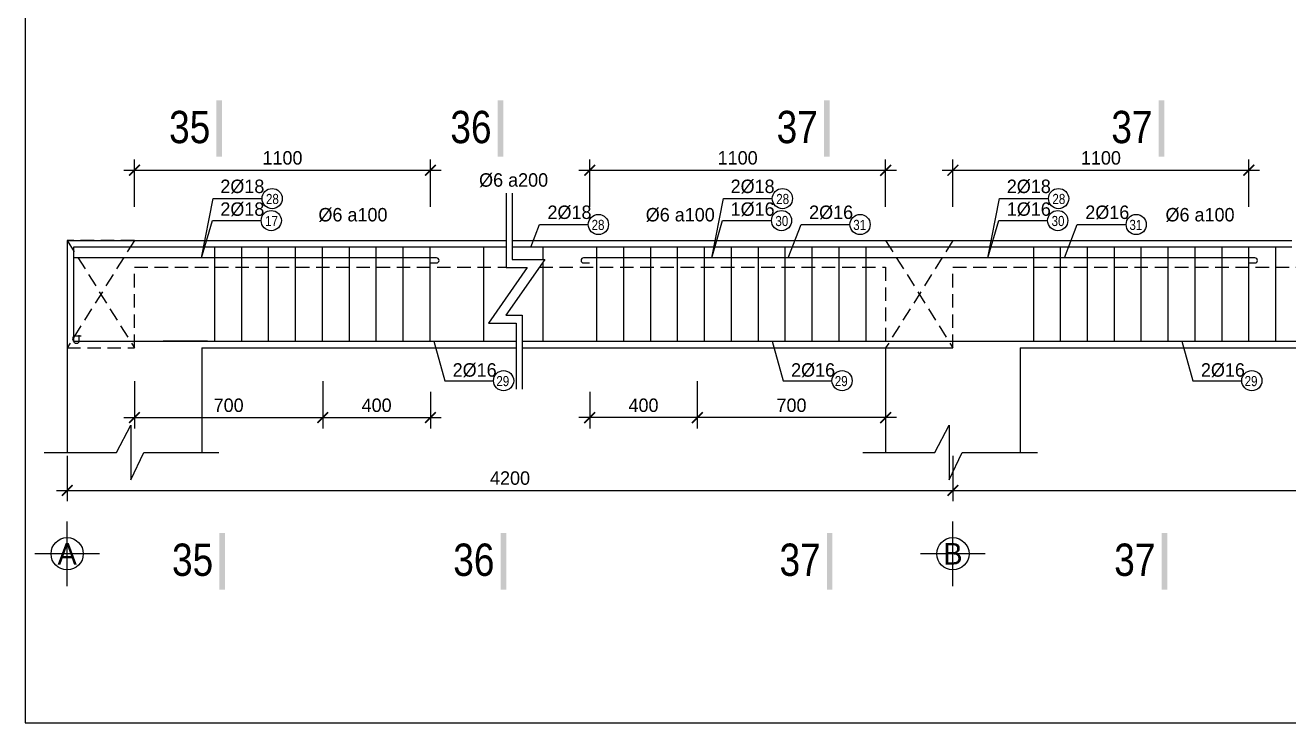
# Model space of a CAD drawing. Extents: x -317 to 4260, y -2056 to 757.
# Drawn here: x 3420.4 to 3655.2, y 162.6 to 292.2 of the extents above; entities that cross this region are included whole.
import ezdxf
from ezdxf.enums import TextEntityAlignment as Align

# ---------------------------------------------------------------- set-up
doc = ezdxf.new("R2010")
doc.units = 0
doc.header["$MEASUREMENT"] = 0
doc.linetypes.add('CENTER2', pattern=[1.125, 0.75, -0.125, 0.125, -0.125])
doc.linetypes.add('HIDDEN', pattern=[0.375, 0.25, -0.125])
doc.layers.get('0').update_dxf_attribs({"linetype": 'CONTINUOUS'})
doc.layers.get('DEFPOINTS').update_dxf_attribs({"linetype": 'CONTINUOUS'})
for name, color, linetype in [('DAI', 3, 'CONTINUOUS'), ('DIM', 1, 'CONTINUOUS'), ('DUT', 7, 'CENTER2'), ('MOTAAR', 1, 'CONTINUOUS'), ('TEXT', 7, 'CONTINUOUS'), ('THEP', 6, 'CONTINUOUS'), ('TU1', 9, 'CONTINUOUS'), ('TUONG', 7, 'CONTINUOUS')]:
    doc.layers.add(name, color=color, linetype=linetype)
doc.styles.add('DIM-NEW', font='VHELVCN.TTF')
doc.styles.add('style1', font='VGOUDYN.TTF')
doc.styles.add('T2', font='VTIMESN.TTF')
doc.dimstyles.new('TL20', dxfattribs={"dimtxt": 2.5, "dimasz": 2, "dimexe": 2, "dimexo": 2, "dimgap": 1, "dimtad": 1, "dimdec": 0, "dimlfac": 20, "dimzin": 0, "dimdsep": 46, "dimtxsty": 'T2', "dimblk": 'ARCHTICK', "dimcen": 2.5, "dimdle": 2, "dimclrd": 1, "dimclre": 1, "dimclrt": 2, "dimadec": 0, "dimazin": 0, "dimtfac": 1, "dimtdec": 0, "dimtix": 1, "dimtofl": 0, "dimtmove": 0, "dimatfit": 0, "dimldrblk": 'ARCHTICK', "dimfxl": 0, "dimtolj": 1, "dimtzin": 0, "dimlwd": -1, "dimlwe": -1, "dimarcsym": 0})

# ---------------------------------------------------------------- blocks, each defined once
blk = doc.blocks.new('_ARCHTICK')
at = {"color": 0, "linetype": 'ByBlock', "const_width": 0.15}
blk.add_lwpolyline([(-0.5, -0.5), (0.5, 0.5)], dxfattribs=at)
blk = doc.blocks.new('*D279')
at = {"layer": 'DEFPOINTS', "color": 0}
for p in [(3545.25, 228.08), (3580.25, 228.08), (3545.25, 219.29)]:
    blk.add_point(p, dxfattribs=at)
at = {"layer": 'TUONG', "color": 1}
for p, q in [((3545.25, 226.08), (3545.25, 217.29)), ((3580.25, 226.08), (3580.25, 217.29)), ((3582.25, 219.29), (3543.25, 219.29))]:
    blk.add_line(p, q, dxfattribs=at)
at = {"layer": 'TUONG', "color": 1, "xscale": 2, "yscale": 2, "zscale": 2, "rotation": 180}
blk.add_blockref('_ARCHTICK', (3545.25, 219.29), dxfattribs=at)
at = {"layer": 'TUONG', "color": 1, "xscale": 2, "yscale": 2, "zscale": 2}
blk.add_blockref('_ARCHTICK', (3580.25, 219.29), dxfattribs=at)
at = {"layer": 'TUONG', "color": 2, "insert": (3562.75, 221.57), "char_height": 2.5, "attachment_point": 5, "style": 'T2'}
blk.add_mtext('\\A1;700', dxfattribs=at)
blk = doc.blocks.new('*D278')
at = {"layer": 'DEFPOINTS', "color": 0}
for p in [(3525.25, 226.08), (3545.25, 226.08), (3525.25, 219.29)]:
    blk.add_point(p, dxfattribs=at)
at = {"layer": 'TUONG', "color": 1}
for p, q in [((3525.25, 224.08), (3525.25, 217.29)), ((3545.25, 224.08), (3545.25, 217.29)), ((3547.25, 219.29), (3523.25, 219.29))]:
    blk.add_line(p, q, dxfattribs=at)
at = {"layer": 'TUONG', "color": 1, "xscale": 2, "yscale": 2, "zscale": 2, "rotation": 180}
blk.add_blockref('_ARCHTICK', (3525.25, 219.29), dxfattribs=at)
at = {"layer": 'TUONG', "color": 1, "xscale": 2, "yscale": 2, "zscale": 2}
blk.add_blockref('_ARCHTICK', (3545.25, 219.29), dxfattribs=at)
at = {"layer": 'TUONG', "color": 2, "insert": (3535.25, 221.57), "char_height": 2.5, "attachment_point": 5, "style": 'T2'}
blk.add_mtext('\\A1;400', dxfattribs=at)
blk = doc.blocks.new('truc2')
at = {"layer": 'MOTAAR'}
for p, q in [((0, -15), (0, 0)), ((7.5, -7.5), (-7.5, -7.5))]:
    blk.add_line(p, q, dxfattribs=at)
blk.add_lwpolyline([(0, -3.5), (0, -1.84)], dxfattribs=at)
blk.add_circle((0, -7.5), 3.75, dxfattribs=at)
at = {"layer": 'TEXT', "style": 'T2'}
blk.add_attdef('1', text='', height=5, dxfattribs=at).set_placement((0, -7.5), align=Align.MIDDLE_CENTER)
blk = doc.blocks.new('*D277')
at = {"layer": 'DEFPOINTS', "color": 0}
for p in [(3428.16, 214.16), (3592.75, 214.16), (3592.75, 205.77)]:
    blk.add_point(p, dxfattribs=at)
at = {"layer": 'TUONG', "color": 1}
for p, q in [((3428.16, 212.16), (3428.16, 203.77)), ((3592.75, 212.16), (3592.75, 203.77)), ((3426.16, 205.77), (3594.75, 205.77))]:
    blk.add_line(p, q, dxfattribs=at)
at = {"layer": 'TUONG', "color": 1, "xscale": 2, "yscale": 2, "zscale": 2, "rotation": 180}
blk.add_blockref('_ARCHTICK', (3428.16, 205.77), dxfattribs=at)
at = {"layer": 'TUONG', "color": 1, "xscale": 2, "yscale": 2, "zscale": 2}
blk.add_blockref('_ARCHTICK', (3592.75, 205.77), dxfattribs=at)
at = {"layer": 'TUONG', "color": 2, "insert": (3510.45, 208.04), "char_height": 2.5, "attachment_point": 5, "style": 'T2'}
blk.add_mtext('\\A1;4200', dxfattribs=at)
blk = doc.blocks.new('*D276')
at = {"layer": 'DEFPOINTS', "color": 0}
for p in [(3592.75, 214.16), (3770.29, 212.37), (3770.29, 205.77)]:
    blk.add_point(p, dxfattribs=at)
at = {"layer": 'TUONG', "color": 1}
for p, q in [((3592.75, 212.16), (3592.75, 203.77)), ((3770.29, 210.37), (3770.29, 203.77)), ((3590.75, 205.77), (3772.29, 205.77))]:
    blk.add_line(p, q, dxfattribs=at)
at = {"layer": 'TUONG', "color": 1, "xscale": 2, "yscale": 2, "zscale": 2, "rotation": 180}
blk.add_blockref('_ARCHTICK', (3592.75, 205.77), dxfattribs=at)
at = {"layer": 'TUONG', "color": 1, "xscale": 2, "yscale": 2, "zscale": 2}
blk.add_blockref('_ARCHTICK', (3770.29, 205.77), dxfattribs=at)
at = {"layer": 'TUONG', "color": 2, "insert": (3681.52, 208.04), "char_height": 2.5, "attachment_point": 5, "style": 'T2'}
blk.add_mtext('\\A1;4200', dxfattribs=at)
blk = doc.blocks.new('*D273')
at = {"layer": 'DEFPOINTS', "color": 0}
for p in [(3495.66, 265.26), (3440.66, 256.45), (3495.66, 256.45)]:
    blk.add_point(p, dxfattribs=at)
at = {"layer": 'TUONG', "color": 1}
for p, q in [((3440.66, 258.45), (3440.66, 267.26)), ((3495.66, 258.45), (3495.66, 267.26)), ((3438.66, 265.26), (3497.66, 265.26))]:
    blk.add_line(p, q, dxfattribs=at)
at = {"layer": 'TUONG', "color": 1, "xscale": 2, "yscale": 2, "zscale": 2, "rotation": 180}
blk.add_blockref('_ARCHTICK', (3440.66, 265.26), dxfattribs=at)
at = {"layer": 'TUONG', "color": 1, "xscale": 2, "yscale": 2, "zscale": 2}
blk.add_blockref('_ARCHTICK', (3495.66, 265.26), dxfattribs=at)
at = {"layer": 'TUONG', "color": 2, "insert": (3468.16, 267.54), "char_height": 2.5, "attachment_point": 5, "style": 'T2'}
blk.add_mtext('\\A1;1100', dxfattribs=at)
blk = doc.blocks.new('*D272')
at = {"layer": 'DEFPOINTS', "color": 0}
for p in [(3440.66, 228.08), (3475.66, 228.08), (3475.66, 219.29)]:
    blk.add_point(p, dxfattribs=at)
at = {"layer": 'TUONG', "color": 1}
for p, q in [((3440.66, 226.08), (3440.66, 217.29)), ((3475.66, 226.08), (3475.66, 217.29)), ((3438.66, 219.29), (3477.66, 219.29))]:
    blk.add_line(p, q, dxfattribs=at)
at = {"layer": 'TUONG', "color": 1, "xscale": 2, "yscale": 2, "zscale": 2, "rotation": 180}
blk.add_blockref('_ARCHTICK', (3440.66, 219.29), dxfattribs=at)
at = {"layer": 'TUONG', "color": 1, "xscale": 2, "yscale": 2, "zscale": 2}
blk.add_blockref('_ARCHTICK', (3475.66, 219.29), dxfattribs=at)
at = {"layer": 'TUONG', "color": 2, "insert": (3458.16, 221.57), "char_height": 2.5, "attachment_point": 5, "style": 'T2'}
blk.add_mtext('\\A1;700', dxfattribs=at)
blk = doc.blocks.new('*D271')
at = {"layer": 'DEFPOINTS', "color": 0}
for p in [(3475.66, 226.08), (3495.66, 226.08), (3495.66, 219.29)]:
    blk.add_point(p, dxfattribs=at)
at = {"layer": 'TUONG', "color": 1}
for p, q in [((3475.66, 224.08), (3475.66, 217.29)), ((3495.66, 224.08), (3495.66, 217.29)), ((3473.66, 219.29), (3497.66, 219.29))]:
    blk.add_line(p, q, dxfattribs=at)
at = {"layer": 'TUONG', "color": 1, "xscale": 2, "yscale": 2, "zscale": 2, "rotation": 180}
blk.add_blockref('_ARCHTICK', (3475.66, 219.29), dxfattribs=at)
at = {"layer": 'TUONG', "color": 1, "xscale": 2, "yscale": 2, "zscale": 2}
blk.add_blockref('_ARCHTICK', (3495.66, 219.29), dxfattribs=at)
at = {"layer": 'TUONG', "color": 2, "insert": (3485.66, 221.57), "char_height": 2.5, "attachment_point": 5, "style": 'T2'}
blk.add_mtext('\\A1;400', dxfattribs=at)
blk = doc.blocks.new('*D270')
at = {"layer": 'DEFPOINTS', "color": 0}
for p in [(3580.25, 265.26), (3525.25, 256.45), (3580.25, 256.45)]:
    blk.add_point(p, dxfattribs=at)
at = {"layer": 'TUONG', "color": 1}
for p, q in [((3525.25, 258.45), (3525.25, 267.26)), ((3580.25, 258.45), (3580.25, 267.26)), ((3523.25, 265.26), (3582.25, 265.26))]:
    blk.add_line(p, q, dxfattribs=at)
at = {"layer": 'TUONG', "color": 1, "xscale": 2, "yscale": 2, "zscale": 2, "rotation": 180}
blk.add_blockref('_ARCHTICK', (3525.25, 265.26), dxfattribs=at)
at = {"layer": 'TUONG', "color": 1, "xscale": 2, "yscale": 2, "zscale": 2}
blk.add_blockref('_ARCHTICK', (3580.25, 265.26), dxfattribs=at)
at = {"layer": 'TUONG', "color": 2, "insert": (3552.75, 267.54), "char_height": 2.5, "attachment_point": 5, "style": 'T2'}
blk.add_mtext('\\A1;1100', dxfattribs=at)
blk = doc.blocks.new('*D269')
at = {"layer": 'DEFPOINTS', "color": 0}
for p in [(3647.75, 265.26), (3592.75, 256.45), (3647.75, 256.45)]:
    blk.add_point(p, dxfattribs=at)
at = {"layer": 'TUONG', "color": 1}
for p, q in [((3592.75, 258.45), (3592.75, 267.26)), ((3647.75, 258.45), (3647.75, 267.26)), ((3590.75, 265.26), (3649.75, 265.26))]:
    blk.add_line(p, q, dxfattribs=at)
at = {"layer": 'TUONG', "color": 1, "xscale": 2, "yscale": 2, "zscale": 2, "rotation": 180}
blk.add_blockref('_ARCHTICK', (3592.75, 265.26), dxfattribs=at)
at = {"layer": 'TUONG', "color": 1, "xscale": 2, "yscale": 2, "zscale": 2}
blk.add_blockref('_ARCHTICK', (3647.75, 265.26), dxfattribs=at)
at = {"layer": 'TUONG', "color": 2, "insert": (3620.25, 267.54), "char_height": 2.5, "attachment_point": 5, "style": 'T2'}
blk.add_mtext('\\A1;1100', dxfattribs=at)

msp = doc.modelspace()

# ---------------------------------------------------------------- linework, layer by layer
at = {"layer": 'DAI'}
for p, q in [((3455.593, 233.478), (3455.593, 250.978)), ((3460.593, 233.478), (3460.593, 250.978)), ((3465.593, 233.478), (3465.593, 250.978)), ((3470.593, 233.478), (3470.593, 250.978)), ((3475.593, 233.478), (3475.593, 250.978)), ((3480.593, 233.478), (3480.593, 250.978)), ((3485.593, 233.478), (3485.593, 250.978)), ((3490.593, 233.478), (3490.593, 250.978)), ((3495.593, 233.478), (3495.593, 250.978)), ((3505.593, 233.478), (3505.593, 250.978)), ((3516.598, 248.656), (3516.598, 250.978)), ((3526.598, 233.478), (3526.598, 250.978)), ((3531.598, 233.478), (3531.598, 250.978)), ((3536.598, 233.478), (3536.598, 250.978)), ((3541.598, 233.478), (3541.598, 250.978)), ((3546.598, 233.478), (3546.598, 250.978)), ((3551.598, 233.478), (3551.598, 250.978)), ((3556.598, 233.478), (3556.598, 250.978)), ((3561.598, 233.478), (3561.598, 250.978)), ((3566.598, 233.478), (3566.598, 250.978)), ((3571.598, 233.478), (3571.598, 250.978)), ((3576.598, 233.478), (3576.598, 250.978)), ((3607.76, 233.478), (3607.76, 250.978)), ((3612.76, 233.478), (3612.76, 250.978)), ((3617.76, 233.478), (3617.76, 250.978)), ((3622.76, 233.478), (3622.76, 250.978)), ((3627.76, 233.478), (3627.76, 250.978)), ((3632.76, 233.478), (3632.76, 250.978)), ((3637.76, 233.478), (3637.76, 250.978)), ((3642.76, 233.478), (3642.76, 250.978)), ((3647.76, 233.478), (3647.76, 250.978)), ((3652.76, 233.478), (3652.76, 250.978)), ((3516.598, 233.478), (3516.598, 248.241))]:
    msp.add_line(p, q, dxfattribs=at)
at = {"layer": 'DUT', "linetype": 'HIDDEN', "ltscale": 10}
for p, q in [((3440.655, 252.228), (3428.155, 232.228)), ((3428.155, 252.228), (3440.655, 232.228)), ((3592.747, 252.228), (3580.247, 232.228)), ((3580.247, 252.228), (3592.747, 232.228))]:
    msp.add_line(p, q, dxfattribs=at)
for points in [[(3440.655, 252.228), (3428.155, 252.228), (3428.155, 232.228), (3440.655, 232.228), (3440.655, 247.228), (3509.717, 247.228)], [(3515.892, 247.228), (3580.247, 247.228), (3580.247, 232.228), (3592.747, 232.228), (3592.747, 247.228), (3660.778, 247.228)]]:
    msp.add_lwpolyline(points, dxfattribs=at)
at = {"layer": 'TEXT', "ltscale": 10}
msp.add_lwpolyline([(3420.367, 162.589), (4260.367, 162.589), (4260.367, 756.589), (3420.367, 756.589)], close=True, dxfattribs=at)
for points in [[(3455.888, 267.75), (3456.938, 267.75), (3455.888, 278.25), (3456.938, 278.25)], [(3508.155, 267.75), (3509.205, 267.75), (3508.155, 278.25), (3509.205, 278.25)], [(3568.782, 267.75), (3569.832, 267.75), (3568.782, 278.25), (3569.832, 278.25)], [(3630.978, 267.75), (3632.028, 267.75), (3630.978, 278.25), (3632.028, 278.25)], [(3456.427, 187.339), (3457.477, 187.339), (3456.427, 197.839), (3457.477, 197.839)], [(3508.695, 187.339), (3509.745, 187.339), (3508.695, 197.839), (3509.745, 197.839)], [(3569.322, 187.339), (3570.372, 187.339), (3569.322, 197.839), (3570.372, 197.839)], [(3631.517, 187.339), (3632.567, 187.339), (3631.517, 197.839), (3632.567, 197.839)]]:
    msp.add_trace(points, dxfattribs=at)
at = {"layer": 'THEP', "ltscale": 10}
for points in [[(3430.343, 234.627), (3430.343, 233.5, -1), (3429.405, 233.5), (3429.405, 251.018)], [(3495.655, 248.041), (3496.782, 248.041, 1), (3496.782, 248.978), (3495.655, 248.978), (3429.405, 248.978)], [(3647.747, 248.041), (3648.874, 248.041, 1), (3648.874, 248.978), (3647.747, 248.978), (3581.497, 248.978), (3525.247, 248.978), (3524.119, 248.978, 1), (3524.119, 248.041), (3525.247, 248.041)], [(3430.736, 234.416), (3429.609, 234.416, 1), (3429.609, 233.478), (3431.015, 233.478), (3451.788, 233.478), (3454.226, 233.478), (3448.877, 233.478), (3449.214, 233.478), (3445.965, 233.478), (3507.376, 233.478), (3511.559, 233.478)]]:
    msp.add_lwpolyline(points, format="xyb", dxfattribs=at)
for points in [[(3509.717, 250.978), (3429.405, 250.978)], [(3429.405, 250.978), (3429.405, 250.978)], [(3655.75, 250.978), (3510.864, 250.978)], [(3512.705, 233.478), (3657.592, 233.478)]]:
    msp.add_lwpolyline(points, dxfattribs=at)
at = {"layer": 'TU1', "lineweight": -2, "ltscale": 10}
for points in [[(3453.118, 248.978), (3455.29, 259.985), (3464.365, 259.985)], [(3547.94, 248.978), (3550.112, 259.985), (3559.187, 259.985)], [(3599.263, 248.978), (3601.435, 259.985), (3610.51, 259.985)], [(3453.118, 248.978), (3455.135, 255.895), (3464.21, 255.895)], [(3514.304, 250.978), (3515.92, 255.168), (3524.996, 255.168)], [(3547.94, 248.978), (3549.957, 255.895), (3559.032, 255.895)], [(3562.153, 248.978), (3564.54, 255.168), (3573.616, 255.168)], [(3599.263, 248.978), (3601.28, 255.895), (3610.355, 255.895)], [(3613.476, 248.978), (3615.864, 255.168), (3624.939, 255.168)], [(3496.268, 233.478), (3498.305, 226.152), (3507.38, 226.152)], [(3559.161, 233.478), (3561.198, 226.152), (3570.273, 226.152)], [(3635.319, 233.478), (3637.356, 226.152), (3646.431, 226.152)]]:
    msp.add_lwpolyline(points, dxfattribs=at)
at = {"layer": 'TU1', "ltscale": 10}
for centre in [(3466.24, 259.985), (3561.062, 259.985), (3612.385, 259.985), (3466.085, 255.895), (3526.871, 255.168), (3560.907, 255.895), (3575.491, 255.168), (3612.23, 255.895), (3626.814, 255.168), (3509.255, 226.152), (3572.148, 226.152), (3648.306, 226.152)]:
    msp.add_circle(centre, 1.875, dxfattribs=at)
at = {"layer": 'TUONG'}
for p, q in [((3428.155, 252.228), (3428.155, 212.78)), ((3428.155, 252.228), (3509.717, 252.228)), ((3510.864, 252.228), (3655.75, 252.228)), ((3453.155, 232.228), (3453.155, 212.78)), ((3453.155, 232.228), (3511.559, 232.228)), ((3512.705, 232.228), (3592.747, 232.228)), ((3580.247, 232.228), (3580.247, 212.78)), ((3605.247, 232.228), (3605.247, 212.78)), ((3605.247, 232.228), (3657.592, 232.228))]:
    msp.add_line(p, q, dxfattribs=at)
for points in [[(3509.717, 261.01), (3509.717, 247.156), (3513.633, 247.156), (3506.425, 236.82), (3511.559, 236.82), (3511.559, 224.567)], [(3510.864, 261.01), (3510.864, 248.656), (3516.887, 248.656), (3509.68, 238.32), (3512.705, 238.32), (3512.705, 224.567)], [(3423.894, 212.78), (3437.312, 212.78), (3439.967, 217.863), (3439.967, 207.697), (3442.401, 212.78), (3456.364, 212.78)], [(3575.985, 212.78), (3589.404, 212.78), (3592.059, 217.863), (3592.059, 207.697), (3594.493, 212.78), (3608.456, 212.78)]]:
    msp.add_lwpolyline(points, dxfattribs=at)

# ---------------------------------------------------------------- block references
at = {"layer": 'DIM', "ltscale": 10, "xscale": 0.8000000000000002, "yscale": 0.8000000000000002, "zscale": 0.8000000000000002}
for p, values in [((3428.155, 199.988), {'1': 'A'}), ((3592.747, 199.988), {'1': 'B'})]:
    msp.add_blockref('truc2', p, dxfattribs=at).add_auto_attribs(values)

# ---------------------------------------------------------------- texts
at = {"layer": 'TEXT', "ltscale": 10}
for s, height, style, p in [('35', 6, 'DIM-NEW', (3447.098, 270.291)), ('36', 6, 'DIM-NEW', (3499.365, 270.291)), ('37', 6, 'DIM-NEW', (3559.993, 270.291)), ('37', 6, 'DIM-NEW', (3622.188, 270.291)), ('2%%25418', 2.5, 'style1', (3456.616, 261.016)), ('%%2546 a200', 2.5, 'style1', (3504.701, 262.198)), ('2%%25418', 2.5, 'style1', (3551.438, 261.016)), ('2%%25418', 2.5, 'style1', (3602.761, 261.016)), ('28', 1.875, 'DIM-NEW', (3465.096, 258.979)), ('28', 1.875, 'DIM-NEW', (3559.918, 258.979)), ('28', 1.875, 'DIM-NEW', (3611.241, 258.979)), ('2%%25418', 2.5, 'style1', (3456.616, 256.789)), ('%%2546 a100', 2.5, 'style1', (3474.847, 255.746)), ('2%%25418', 2.5, 'style1', (3517.406, 256.199)), ('%%2546 a100', 2.5, 'style1', (3535.669, 255.746)), ('1%%25416', 2.5, 'style1', (3551.438, 256.789)), ('2%%25416', 2.5, 'style1', (3566.026, 256.199)), ('1%%25416', 2.5, 'style1', (3602.761, 256.789)), ('2%%25416', 2.5, 'style1', (3617.349, 256.199)), ('%%2546 a100', 2.5, 'style1', (3632.26, 255.746)), ('17', 1.875, 'DIM-NEW', (3464.941, 254.888)), ('28', 1.875, 'DIM-NEW', (3525.605, 254.161)), ('30', 1.875, 'DIM-NEW', (3559.763, 254.888)), ('31', 1.875, 'DIM-NEW', (3574.225, 254.161)), ('30', 1.875, 'DIM-NEW', (3611.086, 254.888)), ('31', 1.875, 'DIM-NEW', (3625.549, 254.161)), ('2%%25416', 2.5, 'style1', (3499.786, 226.895)), ('2%%25416', 2.5, 'style1', (3562.679, 226.895)), ('2%%25416', 2.5, 'style1', (3638.837, 226.895)), ('29', 1.875, 'DIM-NEW', (3507.908, 225.145)), ('29', 1.875, 'DIM-NEW', (3570.801, 225.145)), ('29', 1.875, 'DIM-NEW', (3646.959, 225.145)), ('35', 6, 'DIM-NEW', (3447.638, 189.88)), ('36', 6, 'DIM-NEW', (3499.905, 189.88)), ('37', 6, 'DIM-NEW', (3560.532, 189.88)), ('37', 6, 'DIM-NEW', (3622.728, 189.88))]:
    msp.add_text(s, height=height, dxfattribs=dict(at, style=style)).set_placement(p)

# ---------------------------------------------------------------- dimensions: what is measured, and where the dimension line sits
at = {"layer": 'TUONG'}
for base, p1, p2, picture, middle in [((3495.655, 265.257), (3440.655, 256.448), (3495.655, 256.448), '*D273', (3468.155, 267.537)), ((3580.247, 265.257), (3525.247, 256.448), (3580.247, 256.448), '*D270', (3552.747, 267.537)), ((3647.747, 265.257), (3592.747, 256.448), (3647.747, 256.448), '*D269', (3620.247, 267.537)), ((3475.655, 219.293), (3440.655, 228.079), (3475.655, 228.079), '*D272', (3458.155, 221.572)), ((3495.655, 219.293), (3475.655, 226.079), (3495.655, 226.079), '*D271', (3485.655, 221.572))]:
    dim = msp.add_linear_dim(base=base, p1=p1, p2=p2, dimstyle='TL20', dxfattribs=at)
    dim.commit()
    dim.dimension.update_dxf_attribs({"geometry": picture, "text_midpoint": middle})
for base, p1, p2, picture, middle in [((3545.247, 219.293), (3580.247, 228.079), (3545.247, 228.079), '*D279', (3562.747, 221.572)), ((3525.247, 219.293), (3545.247, 226.079), (3525.247, 226.079), '*D278', (3535.247, 221.572))]:
    dim = msp.add_linear_dim(base=base, p1=p1, p2=p2, angle=180, dimstyle='TL20', dxfattribs=at)
    dim.commit()
    dim.dimension.update_dxf_attribs({"geometry": picture, "text_midpoint": middle})
dim = msp.add_linear_dim(base=(3592.747, 205.765), p1=(3428.155, 214.157), p2=(3592.747, 214.157), text='4200', dimstyle='TL20', dxfattribs=at)
dim.commit()
dim.dimension.update_dxf_attribs({"geometry": '*D277', "text_midpoint": (3510.451, 208.045)})
dim = msp.add_linear_dim(base=(3770.294, 205.765), p1=(3592.747, 214.157), p2=(3770.294, 212.373), text='4200', dimstyle='TL20', override={"dimtmove": 1}, dxfattribs=at)
dim.commit()
dim.dimension.update_dxf_attribs({"geometry": '*D276', "text_midpoint": (3681.521, 208.045)})

doc.saveas('drawing.dxf')
